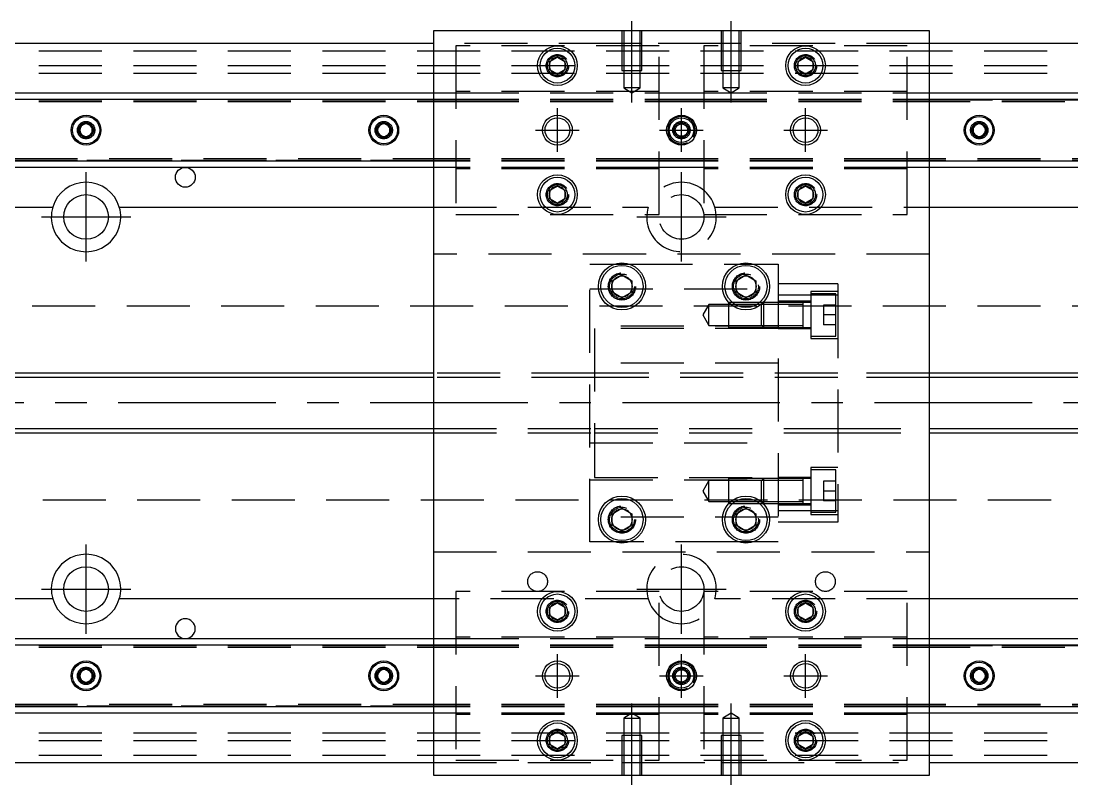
# Model space of a CAD drawing. Extents: x -12 to 809, y -260 to 77.
# Drawn here: x 186.9 to 398.7, y -77 to 77 of the extents above; entities that cross this region are included whole.
import ezdxf

# ---------------------------------------------------------------- set-up
doc = ezdxf.new("R2010")
doc.units = 0
doc.linetypes.add('CENTER', pattern=[50.8, 31.75, -6.35, 6.35, -6.35])
doc.linetypes.add('DASHED', pattern=[19.05, 12.7, -6.35])
doc.layers.get('0').update_dxf_attribs({"linetype": 'CONTINUOUS'})
doc.layers.add('CENTER', color=1, linetype='CENTER')

msp = doc.modelspace()

# ---------------------------------------------------------------- linework, layer by layer
at = {"color": 7, "linetype": 'CONTINUOUS'}
for p, q in [((370, 75), (270, 75)), ((270, 75), (270, -75)), ((370, -75), (370, 75)), ((270, 72.5), (0, 72.5)), ((640, 72.5), (370, 72.5)), ((293.5, 68.87), (295, 69.73)), ((293.5, 67.13), (293.5, 68.87)), ((295, 69.73), (296.5, 68.87)), ((296.5, 68.87), (296.5, 67.13)), ((343.5, 68.87), (345, 69.73)), ((343.5, 67.13), (343.5, 68.87)), ((345, 69.73), (346.5, 68.87)), ((346.5, 68.87), (346.5, 67.13)), ((295, 66.27), (293.5, 67.13)), ((296.5, 67.13), (295, 66.27)), ((345, 66.27), (343.5, 67.13)), ((346.5, 67.13), (345, 66.27)), ((0, 62.5), (270, 62.5)), ((370, 62.5), (640, 62.5)), ((0, 61.25), (270, 61.25)), ((370, 61.25), (640, 61.25)), ((198.75, 55.72), (200, 56.44)), ((198.75, 54.28), (198.75, 55.72)), ((200, 56.44), (201.25, 55.72)), ((201.25, 55.72), (201.25, 54.28)), ((258.75, 55.72), (260, 56.44)), ((258.75, 54.28), (258.75, 55.72)), ((260, 56.44), (261.25, 55.72)), ((261.25, 55.72), (261.25, 54.28)), ((378.75, 55.72), (380, 56.44)), ((378.75, 54.28), (378.75, 55.72)), ((380, 56.44), (381.25, 55.72)), ((381.25, 55.72), (381.25, 54.28)), ((200, 53.56), (198.75, 54.28)), ((201.25, 54.28), (200, 53.56)), ((260, 53.56), (258.75, 54.28)), ((261.25, 54.28), (260, 53.56)), ((380, 53.56), (378.75, 54.28)), ((381.25, 54.28), (380, 53.56)), ((270, 48.75), (0, 48.75)), ((640, 48.75), (370, 48.75)), ((270, 47.5), (0, 47.5)), ((640, 47.5), (370, 47.5)), ((293.5, 42.87), (295, 43.73)), ((293.5, 41.13), (293.5, 42.87)), ((295, 43.73), (296.5, 42.87)), ((296.5, 42.87), (296.5, 41.13)), ((343.5, 42.87), (345, 43.73)), ((343.5, 41.13), (343.5, 42.87)), ((345, 43.73), (346.5, 42.87)), ((346.5, 42.87), (346.5, 41.13)), ((295, 40.27), (293.5, 41.13)), ((296.5, 41.13), (295, 40.27)), ((345, 40.27), (343.5, 41.13)), ((346.5, 41.13), (345, 40.27)), ((86.71, 39.5), (193.29, 39.5)), ((206.71, 39.5), (270, 39.5)), ((370, 39.5), (433.29, 39.5)), ((306, 24.65), (308, 25.81)), ((308, 25.81), (310, 24.65)), ((331, 24.65), (333, 25.81)), ((333, 25.81), (335, 24.65)), ((306, 22.35), (306, 24.65)), ((310, 24.65), (310, 22.35)), ((331, 22.35), (331, 24.65)), ((335, 24.65), (335, 22.35)), ((308, 21.19), (306, 22.35)), ((310, 22.35), (308, 21.19)), ((333, 21.19), (331, 22.35)), ((335, 22.35), (333, 21.19)), ((344.5, 15.25), (344.5, 15.25)), ((270, 6), (60.5, 6)), ((590, 6), (370, 6)), ((60.5, -6), (270, -6)), ((370, -6), (590, -6)), ((344.5, -15.65), (344.5, -15.25)), ((344.5, -20.25), (344.5, -19.85)), ((306, -22.35), (308, -21.19)), ((306, -24.65), (306, -22.35)), ((308, -21.19), (310, -22.35)), ((310, -22.35), (310, -24.65)), ((331, -22.35), (333, -21.19)), ((331, -24.65), (331, -22.35)), ((333, -21.19), (335, -22.35)), ((335, -22.35), (335, -24.65)), ((308, -25.81), (306, -24.65)), ((310, -24.65), (308, -25.81)), ((333, -25.81), (331, -24.65)), ((335, -24.65), (333, -25.81)), ((193.29, -39.5), (86.71, -39.5)), ((270, -39.5), (206.71, -39.5)), ((433.29, -39.5), (370, -39.5)), ((293.5, -41.13), (295, -40.27)), ((293.5, -42.87), (293.5, -41.13)), ((295, -40.27), (296.5, -41.13)), ((296.5, -41.13), (296.5, -42.87)), ((343.5, -41.13), (345, -40.27)), ((343.5, -42.87), (343.5, -41.13)), ((345, -40.27), (346.5, -41.13)), ((346.5, -41.13), (346.5, -42.87)), ((295, -43.73), (293.5, -42.87)), ((296.5, -42.87), (295, -43.73)), ((345, -43.73), (343.5, -42.87)), ((346.5, -42.87), (345, -43.73)), ((0, -47.5), (270, -47.5)), ((370, -47.5), (640, -47.5)), ((0, -48.75), (270, -48.75)), ((370, -48.75), (640, -48.75)), ((198.75, -54.28), (200, -53.56)), ((198.75, -55.72), (198.75, -54.28)), ((200, -53.56), (201.25, -54.28)), ((201.25, -54.28), (201.25, -55.72)), ((258.75, -54.28), (260, -53.56)), ((258.75, -55.72), (258.75, -54.28)), ((260, -53.56), (261.25, -54.28)), ((261.25, -54.28), (261.25, -55.72)), ((378.75, -54.28), (380, -53.56)), ((378.75, -55.72), (378.75, -54.28)), ((380, -53.56), (381.25, -54.28)), ((381.25, -54.28), (381.25, -55.72)), ((200, -56.44), (198.75, -55.72)), ((201.25, -55.72), (200, -56.44)), ((260, -56.44), (258.75, -55.72)), ((261.25, -55.72), (260, -56.44)), ((380, -56.44), (378.75, -55.72)), ((381.25, -55.72), (380, -56.44)), ((270, -61.25), (0, -61.25)), ((640, -61.25), (370, -61.25)), ((270, -62.5), (0, -62.5)), ((640, -62.5), (370, -62.5)), ((293.5, -67.13), (295, -66.27)), ((293.5, -68.87), (293.5, -67.13)), ((295, -66.27), (296.5, -67.13)), ((296.5, -67.13), (296.5, -68.87)), ((343.5, -67.13), (345, -66.27)), ((343.5, -68.87), (343.5, -67.13)), ((345, -66.27), (346.5, -67.13)), ((346.5, -67.13), (346.5, -68.87)), ((295, -69.73), (293.5, -68.87)), ((296.5, -68.87), (295, -69.73)), ((345, -69.73), (343.5, -68.87)), ((346.5, -68.87), (345, -69.73)), ((0, -72.5), (270, -72.5)), ((370, -72.5), (640, -72.5)), ((270, -75), (370, -75))]:
    msp.add_line(p, q, dxfattribs=at)
at = {"color": 3, "linetype": 'DASHED'}
for p, q in [((308, 75), (308, 67)), ((308.35, 75), (308.35, 67)), ((311.65, 67), (311.65, 75)), ((312, 67), (312, 75)), ((328, 75), (328, 67)), ((328.35, 75), (328.35, 67)), ((331.65, 67), (331.65, 75)), ((332, 67), (332, 75)), ((308, 72.5), (270, 72.5)), ((312, 72.5), (308, 72.5)), ((328, 72.5), (312, 72.5)), ((332, 72.5), (328, 72.5)), ((370, 72.5), (332, 72.5)), ((0, 71), (640, 71)), ((315.5, 72), (274.5, 72)), ((274.5, 72), (274.5, 38)), ((315.5, 38), (315.5, 72)), ((365.5, 72), (324.5, 72)), ((324.5, 72), (324.5, 38)), ((365.5, 38), (365.5, 72)), ((0, 68), (640, 68)), ((293, 68), (293.02, 68.3)), ((346.97, 68.33), (347, 68)), ((0, 66.5), (640, 66.5)), ((308, 67), (312, 67)), ((308.35, 67), (308.35, 63.5)), ((311.65, 63.5), (311.65, 67)), ((328, 67), (332, 67)), ((328.35, 67), (328.35, 63.5)), ((331.65, 63.5), (331.65, 67)), ((270, 62.5), (274.5, 62.5)), ((315.5, 62.8), (274.5, 62.8)), ((274.5, 62.5), (315.5, 62.5)), ((311.65, 63.5), (308.35, 63.5)), ((308.35, 63.5), (310, 62.55)), ((310, 62.55), (311.65, 63.5)), ((315.5, 62.5), (324.5, 62.5)), ((365.5, 62.8), (324.5, 62.8)), ((324.5, 62.5), (365.5, 62.5)), ((331.65, 63.5), (328.35, 63.5)), ((328.35, 63.5), (330, 62.55)), ((330, 62.55), (331.65, 63.5)), ((365.5, 62.5), (370, 62.5)), ((0, 61.11), (270, 61.11)), ((0, 61.1), (274.5, 61.1)), ((0, 60.8), (274.5, 60.8)), ((270, 61.25), (274.5, 61.25)), ((270, 61.11), (274.5, 61.11)), ((274.5, 61.25), (315.5, 61.25)), ((274.5, 61.11), (315.5, 61.11)), ((274.5, 61.1), (315.5, 61.1)), ((274.5, 60.8), (315.5, 60.8)), ((315.5, 61.25), (324.5, 61.25)), ((315.5, 61.11), (324.5, 61.11)), ((315.5, 61.1), (324.5, 61.1)), ((315.5, 60.8), (324.5, 60.8)), ((324.5, 61.25), (365.5, 61.25)), ((324.5, 61.11), (365.5, 61.11)), ((324.5, 61.1), (365.5, 61.1)), ((324.5, 60.8), (365.5, 60.8)), ((365.5, 61.25), (370, 61.25)), ((365.5, 61.11), (370, 61.11)), ((365.5, 61.1), (640, 61.1)), ((365.5, 60.8), (640, 60.8)), ((370, 61.11), (640, 61.11)), ((198.5, 55), (198.52, 55.25)), ((258.5, 55), (258.52, 55.25)), ((318.75, 55.72), (320, 56.44)), ((318.75, 54.28), (318.75, 55.72)), ((320, 56.44), (321.25, 55.72)), ((321.25, 55.72), (321.25, 54.28)), ((321.48, 55.26), (321.5, 55)), ((381.48, 55.26), (381.5, 55)), ((320, 53.56), (318.75, 54.28)), ((321.25, 54.28), (320, 53.56)), ((274.5, 49.2), (0, 49.2)), ((274.5, 48.9), (0, 48.9)), ((270, 48.89), (0, 48.89)), ((274.5, 48.89), (270, 48.89)), ((274.5, 48.75), (270, 48.75)), ((315.5, 49.2), (274.5, 49.2)), ((315.5, 48.9), (274.5, 48.9)), ((315.5, 48.89), (274.5, 48.89)), ((315.5, 48.75), (274.5, 48.75)), ((324.5, 49.2), (315.5, 49.2)), ((324.5, 48.9), (315.5, 48.9)), ((324.5, 48.89), (315.5, 48.89)), ((324.5, 48.75), (315.5, 48.75)), ((365.5, 49.2), (324.5, 49.2)), ((365.5, 48.9), (324.5, 48.9)), ((365.5, 48.89), (324.5, 48.89)), ((365.5, 48.75), (324.5, 48.75)), ((640, 49.2), (365.5, 49.2)), ((640, 48.9), (365.5, 48.9)), ((370, 48.89), (365.5, 48.89)), ((370, 48.75), (365.5, 48.75)), ((640, 48.89), (370, 48.89)), ((274.5, 47.5), (270, 47.5)), ((315.5, 47.5), (274.5, 47.5)), ((315.5, 47.2), (274.5, 47.2)), ((324.5, 47.5), (315.5, 47.5)), ((365.5, 47.5), (324.5, 47.5)), ((365.5, 47.2), (324.5, 47.2)), ((370, 47.5), (365.5, 47.5)), ((296.97, 42.33), (297, 42)), ((343, 42), (343.03, 42.35)), ((270, 39.5), (313.29, 39.5)), ((326.71, 39.5), (370, 39.5)), ((274.5, 38), (315.5, 38)), ((324.5, 38), (365.5, 38)), ((370, 30), (270, 30)), ((301.5, -28), (301.5, 28)), ((301.5, 28), (306.48, 28)), ((306.48, 28), (309.52, 28)), ((309.52, 28), (331.48, 28)), ((331.48, 28), (334.52, 28)), ((334.52, 28), (339.5, 28)), ((339.5, 28), (339.5, -28)), ((305.5, 23.5), (305.52, 23.8)), ((335.48, 23.79), (335.5, 23.5)), ((351.5, 24), (339.5, 24)), ((351.5, 24), (351.5, 21.75)), ((301.5, 23), (339.5, 23)), ((351.5, 21.75), (339.5, 21.75)), ((346.1, 22.5), (346.1, 13)), ((351.5, 22.5), (346.1, 22.5)), ((351.1, 22), (346.1, 22)), ((351.1, 13.5), (351.1, 22)), ((351.5, 21.75), (351.5, -21.75)), ((640, 19.5), (76.97, 19.5)), ((325.5, 19.85), (324.29, 17.75)), ((325.5, 15.65), (325.5, 19.85)), ((329.5, 19.85), (325.5, 19.85)), ((329.5, 20.25), (329.5, 15.25)), ((329.53, 20.25), (329.5, 20.25)), ((336.1, 19.85), (329.5, 19.85)), ((330.26, 20.25), (329.53, 20.25)), ((335.74, 20.25), (330.26, 20.25)), ((336.47, 20.25), (335.74, 20.25)), ((336.5, 20.25), (336.1, 19.85)), ((336.1, 15.65), (336.1, 19.85)), ((339.5, 19.85), (336.1, 19.85)), ((336.5, 20.25), (336.47, 20.25)), ((336.5, 20.25), (336.5, 15.25)), ((339.5, 20.25), (336.5, 20.25)), ((339.5, 20.25), (336.5, 20.25)), ((346.1, 20.5), (339.5, 20.5)), ((344.5, 20.25), (339.5, 20.25)), ((344.5, 19.85), (339.5, 19.85)), ((344.5, 20.25), (344.49, 20.25)), ((344.5, 20), (344.5, 20.25)), ((346.1, 20.25), (344.5, 20.25)), ((344.5, 20.25), (344.5, 20.25)), ((344.5, 15.51), (344.5, 20)), ((348.6, 19.75), (348.6, 17.75)), ((351.1, 19.75), (348.6, 19.75)), ((324.29, 17.75), (325.5, 15.65)), ((351.1, 17.75), (348.6, 17.75)), ((348.6, 17.75), (348.6, 15.75)), ((339.5, 15.5), (301.5, 15.5)), ((302.5, 15), (302.5, -15)), ((339.5, 15), (302.5, 15)), ((325.5, 15.65), (329.5, 15.65)), ((329.5, 15.65), (336.1, 15.65)), ((329.5, 15.25), (336.5, 15.25)), ((336.1, 15.65), (339.5, 15.65)), ((336.1, 15.65), (336.5, 15.25)), ((336.5, 15.25), (339.5, 15.25)), ((336.5, 15.25), (339.5, 15.25)), ((339.5, 15.65), (344.5, 15.65)), ((339.5, 15.25), (344.5, 15.25)), ((339.5, 15), (346.1, 15)), ((344.49, 15.25), (344.5, 15.25)), ((344.5, 15.25), (344.5, 15.51)), ((344.5, 15.25), (346.1, 15.25)), ((344.5, 15.25), (344.5, 15.25)), ((351.1, 15.75), (348.6, 15.75)), ((346.1, 13.5), (351.1, 13.5)), ((346.1, 13), (351.5, 13)), ((339.5, 8), (301.5, 8)), ((302.5, 6), (270, 6)), ((302.5, 5.12), (270, 5.12)), ((351.5, 6), (302.5, 6)), ((351.5, 5.12), (302.5, 5.12)), ((370, 6), (351.5, 6)), ((370, 5.12), (351.5, 5.12)), ((270, -5.12), (302.5, -5.12)), ((270, -6), (302.5, -6)), ((302.5, -5.12), (351.5, -5.12)), ((302.5, -6), (351.5, -6)), ((351.5, -5.12), (370, -5.12)), ((351.5, -6), (370, -6)), ((301.5, -8), (339.5, -8)), ((346.1, -13), (346.1, -22.5)), ((351.5, -13), (346.1, -13)), ((351.1, -13.5), (346.1, -13.5)), ((351.1, -22), (351.1, -13.5)), ((301.5, -15.5), (339.5, -15.5)), ((302.5, -15), (339.5, -15)), ((325.5, -15.65), (324.29, -17.75)), ((325.5, -19.85), (325.5, -15.65)), ((329.5, -15.65), (325.5, -15.65)), ((329.5, -15.25), (329.5, -20.25)), ((336.5, -15.25), (329.5, -15.25)), ((336.1, -15.65), (329.5, -15.65)), ((336.5, -15.25), (336.1, -15.65)), ((336.1, -19.85), (336.1, -15.65)), ((339.5, -15.65), (336.1, -15.65)), ((336.5, -15.25), (336.5, -20.25)), ((339.5, -15.25), (336.5, -15.25)), ((339.5, -15.25), (336.5, -15.25)), ((346.1, -15), (339.5, -15)), ((344.5, -15.25), (339.5, -15.25)), ((344.5, -15.65), (339.5, -15.65)), ((344.5, -15.25), (344.49, -15.25)), ((344.5, -15.51), (344.5, -15.25)), ((344.5, -15.25), (344.5, -15.25)), ((346.1, -15.25), (344.5, -15.25)), ((344.5, -20), (344.5, -15.51)), ((348.6, -15.75), (348.6, -17.75)), ((351.1, -15.75), (348.6, -15.75)), ((324.29, -17.75), (325.5, -19.85)), ((348.6, -17.75), (348.6, -19.75)), ((351.1, -17.75), (348.6, -17.75)), ((76.97, -19.5), (640, -19.5)), ((325.5, -19.85), (329.5, -19.85)), ((329.5, -19.85), (336.1, -19.85)), ((329.5, -20.25), (329.53, -20.25)), ((329.53, -20.25), (330.26, -20.25)), ((330.26, -20.25), (335.74, -20.25)), ((335.74, -20.25), (336.47, -20.25)), ((336.1, -19.85), (339.5, -19.85)), ((336.1, -19.85), (336.5, -20.25)), ((336.47, -20.25), (336.5, -20.25)), ((336.5, -20.25), (339.5, -20.25)), ((336.5, -20.25), (339.5, -20.25)), ((339.5, -19.85), (344.5, -19.85)), ((339.5, -20.25), (344.5, -20.25)), ((339.5, -20.5), (346.1, -20.5)), ((344.49, -20.25), (344.5, -20.25)), ((344.5, -20.25), (344.5, -20)), ((344.5, -20.25), (344.5, -20.25)), ((344.5, -20.25), (346.1, -20.25)), ((351.1, -19.75), (348.6, -19.75)), ((339.5, -23), (301.5, -23)), ((305.5, -23.5), (305.52, -23.2)), ((335.48, -23.21), (335.5, -23.5)), ((351.5, -21.75), (339.5, -21.75)), ((346.1, -22), (351.1, -22)), ((346.1, -22.5), (351.5, -22.5)), ((351.5, -21.75), (351.5, -24)), ((351.5, -24), (339.5, -24)), ((306.48, -28), (301.5, -28)), ((309.52, -28), (306.48, -28)), ((331.48, -28), (309.52, -28)), ((334.52, -28), (331.48, -28)), ((339.5, -28), (334.52, -28)), ((270, -30), (370, -30)), ((274.5, -38), (274.5, -72)), ((315.5, -38), (274.5, -38)), ((315.5, -72), (315.5, -38)), ((365.5, -38), (324.5, -38)), ((324.5, -38), (324.5, -72)), ((365.5, -72), (365.5, -38)), ((313.29, -39.5), (270, -39.5)), ((370, -39.5), (326.71, -39.5)), ((296.97, -41.67), (297, -42)), ((346.97, -41.67), (347, -42)), ((270, -47.5), (274.5, -47.5)), ((315.5, -47.2), (274.5, -47.2)), ((274.5, -47.5), (315.5, -47.5)), ((315.5, -47.5), (324.5, -47.5)), ((365.5, -47.2), (324.5, -47.2)), ((324.5, -47.5), (365.5, -47.5)), ((365.5, -47.5), (370, -47.5)), ((0, -48.89), (270, -48.89)), ((0, -48.9), (274.5, -48.9)), ((0, -49.2), (274.5, -49.2)), ((270, -48.75), (274.5, -48.75)), ((270, -48.89), (274.5, -48.89)), ((274.5, -48.75), (315.5, -48.75)), ((274.5, -48.89), (315.5, -48.89)), ((274.5, -48.9), (315.5, -48.9)), ((274.5, -49.2), (315.5, -49.2)), ((315.5, -48.75), (324.5, -48.75)), ((315.5, -48.89), (324.5, -48.89)), ((315.5, -48.9), (324.5, -48.9)), ((315.5, -49.2), (324.5, -49.2)), ((324.5, -48.75), (365.5, -48.75)), ((324.5, -48.89), (365.5, -48.89)), ((324.5, -48.9), (365.5, -48.9)), ((324.5, -49.2), (365.5, -49.2)), ((365.5, -48.75), (370, -48.75)), ((365.5, -48.89), (370, -48.89)), ((365.5, -48.9), (640, -48.9)), ((365.5, -49.2), (640, -49.2)), ((370, -48.89), (640, -48.89)), ((198.5, -55), (198.52, -54.75)), ((258.5, -55), (258.52, -54.75)), ((318.5, -55), (318.52, -54.75)), ((318.75, -54.28), (320, -53.56)), ((318.75, -55.72), (318.75, -54.28)), ((320, -53.56), (321.25, -54.28)), ((321.25, -54.28), (321.25, -55.72)), ((381.48, -54.74), (381.5, -55)), ((320, -56.44), (318.75, -55.72)), ((321.25, -55.72), (320, -56.44)), ((274.5, -60.8), (0, -60.8)), ((274.5, -61.1), (0, -61.1)), ((270, -61.11), (0, -61.11)), ((274.5, -61.11), (270, -61.11)), ((274.5, -61.25), (270, -61.25)), ((315.5, -60.8), (274.5, -60.8)), ((315.5, -61.1), (274.5, -61.1)), ((315.5, -61.11), (274.5, -61.11)), ((315.5, -61.25), (274.5, -61.25)), ((324.5, -60.8), (315.5, -60.8)), ((324.5, -61.1), (315.5, -61.1)), ((324.5, -61.11), (315.5, -61.11)), ((324.5, -61.25), (315.5, -61.25)), ((365.5, -60.8), (324.5, -60.8)), ((365.5, -61.1), (324.5, -61.1)), ((365.5, -61.11), (324.5, -61.11)), ((365.5, -61.25), (324.5, -61.25)), ((640, -60.8), (365.5, -60.8)), ((640, -61.1), (365.5, -61.1)), ((370, -61.11), (365.5, -61.11)), ((370, -61.25), (365.5, -61.25)), ((640, -61.11), (370, -61.11)), ((274.5, -62.5), (270, -62.5)), ((315.5, -62.5), (274.5, -62.5)), ((315.5, -62.8), (274.5, -62.8)), ((310, -62.55), (308.35, -63.5)), ((308.35, -63.5), (310, -63.5)), ((308.35, -63.5), (308.35, -67)), ((311.65, -63.5), (310, -62.55)), ((310, -63.5), (311.65, -63.5)), ((311.65, -67), (311.65, -63.5)), ((324.5, -62.5), (315.5, -62.5)), ((365.5, -62.5), (324.5, -62.5)), ((365.5, -62.8), (324.5, -62.8)), ((330, -62.55), (328.35, -63.5)), ((328.35, -63.5), (330, -63.5)), ((328.35, -63.5), (328.35, -67)), ((331.65, -63.5), (330, -62.55)), ((330, -63.5), (331.65, -63.5)), ((331.65, -67), (331.65, -63.5)), ((370, -62.5), (365.5, -62.5)), ((0, -66.5), (640, -66.5)), ((296.97, -67.67), (297, -68)), ((312, -67), (308, -67)), ((308, -67), (308, -75)), ((308.35, -67), (308.35, -75)), ((311.65, -75), (311.65, -67)), ((312, -75), (312, -67)), ((332, -67), (328, -67)), ((328, -67), (328, -75)), ((328.35, -67), (328.35, -75)), ((331.65, -75), (331.65, -67)), ((332, -75), (332, -67)), ((343, -68), (343.02, -67.7)), ((0, -68), (640, -68)), ((0, -71), (640, -71)), ((274.5, -72), (315.5, -72)), ((324.5, -72), (365.5, -72)), ((270, -72.5), (308, -72.5)), ((308, -72.5), (312, -72.5)), ((312, -72.5), (328, -72.5)), ((328, -72.5), (332, -72.5)), ((332, -72.5), (370, -72.5))]:
    msp.add_line(p, q, dxfattribs=at)
at = {"color": 3, "linetype": 'CONTINUOUS'}
for p, q in [((270, 5.12), (60.5, 5.12)), ((590, 5.12), (370, 5.12)), ((60.5, -5.12), (270, -5.12)), ((370, -5.12), (590, -5.12))]:
    msp.add_line(p, q, dxfattribs=at)
at = {"color": 7, "linetype": 'CONTINUOUS'}
for centre, radius in [((295, 68), 4), ((295, 68), 3.5), ((345, 68), 4), ((345, 68), 3.5), ((200, 55), 3), ((200, 55), 2.75), ((260, 55), 3), ((260, 55), 2.75), ((295, 55), 2.5), ((320, 55), 3), ((320, 55), 2.5), ((345, 55), 2.5), ((380, 55), 3), ((380, 55), 2.75), ((220, 45.5), 2), ((295, 42), 4), ((295, 42), 3.5), ((345, 42), 4), ((345, 42), 3.5), ((200, 37.5), 4.5), ((308, 23.5), 4.75), ((308, 23.5), 4.25), ((333, 23.5), 4.75), ((333, 23.5), 4.25), ((308, -23.5), 4.75), ((333, -23.5), 4.75), ((308, -23.5), 4.25), ((333, -23.5), 4.25), ((200, -37.5), 4.5), ((295, -42), 4), ((345, -42), 4), ((295, -42), 3.5), ((345, -42), 3.5), ((200, -55), 3), ((200, -55), 2.75), ((260, -55), 3), ((260, -55), 2.75), ((295, -55), 2.5), ((320, -55), 3), ((320, -55), 2.5), ((345, -55), 2.5), ((380, -55), 3), ((380, -55), 2.75), ((295, -68), 4), ((295, -68), 3.5), ((345, -68), 4), ((345, -68), 3.5)]:
    msp.add_circle(centre, radius, dxfattribs=at)
at = {"color": 3, "linetype": 'DASHED'}
for centre, radius in [((295, 68), 2.25), ((295, 68), 2), ((345, 68), 2.25), ((345, 68), 2), ((200, 55), 1.75), ((200, 55), 1.5), ((260, 55), 1.75), ((260, 55), 1.5), ((320, 55), 1.75), ((320, 55), 1.5), ((320, 55), 1.25), ((380, 55), 1.75), ((380, 55), 1.5), ((295, 42), 2.25), ((295, 42), 2), ((345, 42), 2.25), ((345, 42), 2), ((320, 37.5), 4.5), ((308, 23.5), 2.75), ((308, 23.5), 2.5), ((333, 23.5), 2.75), ((333, 23.5), 2.5), ((308, -23.5), 2.75), ((308, -23.5), 2.5), ((333, -23.5), 2.75), ((333, -23.5), 2.5), ((320, -37.5), 4.5), ((291, -36), 2), ((349, -36), 2), ((295, -42), 2.25), ((295, -42), 2), ((345, -42), 2.25), ((345, -42), 2), ((200, -55), 1.75), ((200, -55), 1.5), ((260, -55), 1.75), ((260, -55), 1.5), ((320, -55), 1.75), ((320, -55), 1.5), ((320, -55), 1.25), ((380, -55), 1.75), ((380, -55), 1.5), ((295, -68), 2.25), ((295, -68), 2), ((345, -68), 2.25), ((345, -68), 2)]:
    msp.add_circle(centre, radius, dxfattribs=at)
at = {"color": 3, "linetype": 'CONTINUOUS'}
for centre in [(295, 55), (345, 55), (295, -55), (345, -55)]:
    msp.add_circle(centre, 3, dxfattribs=at)
at = {"color": 7, "linetype": 'CONTINUOUS'}
for centre, radius, start, end in [((295, 68), 1.65, 155.38, 180), ((295, 68), 1.65, 180, 204.62), ((295, 68), 1.65, 144.62, 155.38), ((295, 68), 1.65, 95.38, 144.62), ((295, 68), 1.65, 84.62, 95.38), ((295, 68), 1.65, 35.38, 84.62), ((295, 68), 1.65, 24.62, 35.38), ((295, 68), 1.65, 335.38, 24.62), ((345, 68), 1.65, 155.38, 180), ((345, 68), 1.65, 180, 204.62), ((345, 68), 1.65, 144.62, 155.38), ((345, 68), 1.65, 95.38, 144.62), ((345, 68), 1.65, 84.62, 95.38), ((345, 68), 1.65, 35.38, 84.62), ((345, 68), 1.65, 24.62, 35.38), ((345, 68), 1.65, 335.38, 24.62), ((295, 68), 1.65, 204.62, 215.38), ((295, 68), 1.65, 215.38, 264.62), ((295, 68), 1.65, 264.62, 275.38), ((295, 68), 1.65, 275.38, 324.62), ((295, 68), 1.65, 324.62, 335.38), ((345, 68), 1.65, 204.62, 215.38), ((345, 68), 1.65, 215.38, 264.62), ((345, 68), 1.65, 264.62, 275.38), ((345, 68), 1.65, 275.38, 324.62), ((345, 68), 1.65, 324.62, 335.38), ((200, 55), 1.25, 120, 180), ((200, 55), 1.25, 60, 120), ((200, 55), 1.25, 0, 60), ((260, 55), 1.25, 120, 180), ((260, 55), 1.25, 60, 120), ((260, 55), 1.25, 0, 60), ((380, 55), 1.25, 120, 180), ((380, 55), 1.25, 60, 120), ((380, 55), 1.25, 0, 60), ((200, 55), 1.25, 180, 240), ((200, 55), 1.25, 240, 300), ((200, 55), 1.25, 300, 0), ((260, 55), 1.25, 180, 240), ((260, 55), 1.25, 240, 300), ((260, 55), 1.25, 300, 0), ((380, 55), 1.25, 180, 240), ((380, 55), 1.25, 240, 300), ((380, 55), 1.25, 300, 0), ((200, 37.5), 7, 16.6016, 163.3984), ((295, 42), 1.65, 155.38, 180), ((295, 42), 1.65, 144.62, 155.38), ((295, 42), 1.65, 95.38, 144.62), ((295, 42), 1.65, 84.62, 95.38), ((295, 42), 1.65, 35.38, 84.62), ((295, 42), 1.65, 24.62, 35.38), ((295, 42), 1.65, 335.38, 24.62), ((345, 42), 1.65, 155.38, 180), ((345, 42), 1.65, 144.62, 155.38), ((345, 42), 1.65, 95.38, 144.62), ((345, 42), 1.65, 84.62, 95.38), ((345, 42), 1.65, 35.38, 84.62), ((345, 42), 1.65, 24.62, 35.38), ((345, 42), 1.65, 335.38, 24.62), ((295, 42), 1.65, 180, 204.62), ((295, 42), 1.65, 204.62, 215.38), ((295, 42), 1.65, 215.38, 264.62), ((295, 42), 1.65, 264.62, 275.38), ((295, 42), 1.65, 275.38, 324.62), ((295, 42), 1.65, 324.62, 335.38), ((345, 42), 1.65, 180, 204.62), ((345, 42), 1.65, 204.62, 215.38), ((345, 42), 1.65, 215.38, 264.62), ((345, 42), 1.65, 264.62, 275.38), ((345, 42), 1.65, 275.38, 324.62), ((345, 42), 1.65, 324.62, 335.38), ((200, 37.5), 7, 163.3984, 16.6016), ((308, 23.5), 2.1, 102.2472, 137.7528), ((308, 23.5), 2.1, 77.7528, 102.2472), ((308, 23.5), 2.1, 42.2472, 77.7528), ((333, 23.5), 2.1, 102.2472, 137.7528), ((333, 23.5), 2.1, 77.7528, 102.2472), ((333, 23.5), 2.1, 42.2472, 77.7528), ((308, 23.5), 2.1, 162.2472, 180), ((308, 23.5), 2.1, 180, 197.7528), ((308, 23.5), 2.1, 137.7528, 162.2472), ((308, 23.5), 2.1, 17.7528, 42.2472), ((308, 23.5), 2.1, 342.2472, 17.7528), ((333, 23.5), 2.1, 162.2472, 180), ((333, 23.5), 2.1, 180, 197.7528), ((333, 23.5), 2.1, 137.7528, 162.2472), ((333, 23.5), 2.1, 17.7528, 42.2472), ((333, 23.5), 2.1, 342.2472, 17.7528), ((308, 23.5), 2.1, 197.7528, 222.2472), ((308, 23.5), 2.1, 222.2472, 257.7528), ((308, 23.5), 2.1, 257.7528, 282.2472), ((308, 23.5), 2.1, 282.2472, 317.7528), ((308, 23.5), 2.1, 317.7528, 342.2472), ((333, 23.5), 2.1, 197.7528, 222.2472), ((333, 23.5), 2.1, 222.2472, 257.7528), ((333, 23.5), 2.1, 257.7528, 282.2472), ((333, 23.5), 2.1, 282.2472, 317.7528), ((333, 23.5), 2.1, 317.7528, 342.2472), ((308, -23.5), 2.1, 162.2472, 180), ((308, -23.5), 2.1, 137.7528, 162.2472), ((308, -23.5), 2.1, 102.2472, 137.7528), ((308, -23.5), 2.1, 77.7528, 102.2472), ((308, -23.5), 2.1, 42.2472, 77.7528), ((308, -23.5), 2.1, 17.7528, 42.2472), ((308, -23.5), 2.1, 342.2472, 17.7528), ((333, -23.5), 2.1, 162.2472, 180), ((333, -23.5), 2.1, 137.7528, 162.2472), ((333, -23.5), 2.1, 102.2472, 137.7528), ((333, -23.5), 2.1, 77.7528, 102.2472), ((333, -23.5), 2.1, 42.2472, 77.7528), ((333, -23.5), 2.1, 17.7528, 42.2472), ((333, -23.5), 2.1, 342.2472, 17.7528), ((308, -23.5), 2.1, 180, 197.7528), ((308, -23.5), 2.1, 197.7528, 222.2472), ((308, -23.5), 2.1, 222.2472, 257.7528), ((308, -23.5), 2.1, 282.2472, 317.7528), ((308, -23.5), 2.1, 317.7528, 342.2472), ((333, -23.5), 2.1, 180, 197.7528), ((333, -23.5), 2.1, 197.7528, 222.2472), ((333, -23.5), 2.1, 222.2472, 257.7528), ((333, -23.5), 2.1, 282.2472, 317.7528), ((333, -23.5), 2.1, 317.7528, 342.2472), ((308, -23.5), 2.1, 257.7528, 282.2472), ((333, -23.5), 2.1, 257.7528, 282.2472), ((200, -37.5), 7, 343.3984, 196.6016), ((200, -37.5), 7, 196.6016, 343.3984), ((295, -42), 1.65, 155.38, 180), ((295, -42), 1.65, 180, 204.62), ((295, -42), 1.65, 144.62, 155.38), ((295, -42), 1.65, 95.38, 144.62), ((295, -42), 1.65, 84.62, 95.38), ((295, -42), 1.65, 35.38, 84.62), ((295, -42), 1.65, 24.62, 35.38), ((295, -42), 1.65, 335.38, 24.62), ((345, -42), 1.65, 155.38, 180), ((345, -42), 1.65, 180, 204.62), ((345, -42), 1.65, 144.62, 155.38), ((345, -42), 1.65, 95.38, 144.62), ((345, -42), 1.65, 84.62, 95.38), ((345, -42), 1.65, 35.38, 84.62), ((345, -42), 1.65, 24.62, 35.38), ((345, -42), 1.65, 335.38, 24.62), ((220, -45.5), 2, 90, 270), ((220, -45.5), 2, 270, 90), ((295, -42), 1.65, 204.62, 215.38), ((295, -42), 1.65, 215.38, 264.62), ((295, -42), 1.65, 264.62, 275.38), ((295, -42), 1.65, 275.38, 324.62), ((295, -42), 1.65, 324.62, 335.38), ((345, -42), 1.65, 204.62, 215.38), ((345, -42), 1.65, 215.38, 264.62), ((345, -42), 1.65, 264.62, 275.38), ((345, -42), 1.65, 275.38, 324.62), ((345, -42), 1.65, 324.62, 335.38), ((200, -55), 1.25, 120, 180), ((200, -55), 1.25, 180, 240), ((200, -55), 1.25, 60, 120), ((200, -55), 1.25, 0, 60), ((200, -55), 1.25, 300, 0), ((260, -55), 1.25, 120, 180), ((260, -55), 1.25, 180, 240), ((260, -55), 1.25, 60, 120), ((260, -55), 1.25, 0, 60), ((260, -55), 1.25, 300, 0), ((380, -55), 1.25, 120, 180), ((380, -55), 1.25, 180, 240), ((380, -55), 1.25, 60, 120), ((380, -55), 1.25, 0, 60), ((380, -55), 1.25, 300, 0), ((200, -55), 1.25, 240, 300), ((260, -55), 1.25, 240, 300), ((380, -55), 1.25, 240, 300), ((295, -68), 1.65, 155.38, 180), ((295, -68), 1.65, 144.62, 155.38), ((295, -68), 1.65, 95.38, 144.62), ((295, -68), 1.65, 84.62, 95.38), ((295, -68), 1.65, 35.38, 84.62), ((295, -68), 1.65, 24.62, 35.38), ((295, -68), 1.65, 335.38, 24.62), ((345, -68), 1.65, 155.38, 180), ((345, -68), 1.65, 144.62, 155.38), ((345, -68), 1.65, 95.38, 144.62), ((345, -68), 1.65, 84.62, 95.38), ((345, -68), 1.65, 35.38, 84.62), ((345, -68), 1.65, 24.62, 35.38), ((345, -68), 1.65, 335.38, 24.62), ((295, -68), 1.65, 180, 204.62), ((295, -68), 1.65, 204.62, 215.38), ((295, -68), 1.65, 215.38, 264.62), ((295, -68), 1.65, 264.62, 275.38), ((295, -68), 1.65, 275.38, 324.62), ((295, -68), 1.65, 324.62, 335.38), ((345, -68), 1.65, 180, 204.62), ((345, -68), 1.65, 204.62, 215.38), ((345, -68), 1.65, 215.38, 264.62), ((345, -68), 1.65, 264.62, 275.38), ((345, -68), 1.65, 275.38, 324.62), ((345, -68), 1.65, 324.62, 335.38)]:
    msp.add_arc(centre, radius, start, end, dxfattribs=at)
at = {"color": 3, "linetype": 'DASHED'}
for centre, radius, start, end in [((320, 55), 2.75, 31.0388, 328.9612), ((320, 55), 2.75, 16.8991, 31.0388), ((320, 55), 2.75, 0, 16.8991), ((320, 55), 2.75, 328.9612, 343.1009), ((320, 55), 2.75, 343.1009, 0), ((320, 37.5), 7, 16.6016, 163.3984), ((320, 37.5), 7, 163.3984, 16.6016), ((320, -37.5), 7, 343.3984, 196.6016), ((320, -37.5), 7, 196.6016, 343.3984), ((320, -55), 2.75, 31.0388, 328.9612), ((320, -55), 2.75, 16.8991, 31.0388), ((320, -55), 2.75, 0, 16.8991), ((320, -55), 2.75, 343.1009, 0), ((320, -55), 2.75, 328.9612, 343.1009)]:
    msp.add_arc(centre, radius, start, end, dxfattribs=at)
at = {"layer": 'CENTER', "color": 1, "linetype": 'CENTER'}
for p, q in [((310, 60.55), (310, 77)), ((330, 60.55), (330, 77)), ((295, 50.6), (295, 59.4)), ((320, 50.6), (320, 59.4)), ((345, 50.6), (345, 59.4)), ((290.6, 55), (299.4, 55)), ((315.6, 55), (324.4, 55)), ((340.6, 55), (349.4, 55)), ((200, 28.5), (200, 46.5)), ((320, 28.5), (320, 46.5)), ((191, 37.5), (209, 37.5)), ((311, 37.5), (329, 37.5)), ((695.44, 0), (-11.8, 0)), ((200, -46.5), (200, -28.5)), ((320, -46.5), (320, -28.5)), ((191, -37.5), (209, -37.5)), ((311, -37.5), (329, -37.5)), ((295, -59.4), (295, -50.6)), ((320, -59.4), (320, -50.6)), ((345, -59.4), (345, -50.6)), ((290.6, -55), (299.4, -55)), ((315.6, -55), (324.4, -55)), ((340.6, -55), (349.4, -55)), ((310, -77), (310, -60.55)), ((330, -77), (330, -60.55))]:
    msp.add_line(p, q, dxfattribs=at)

doc.saveas('drawing.dxf')
